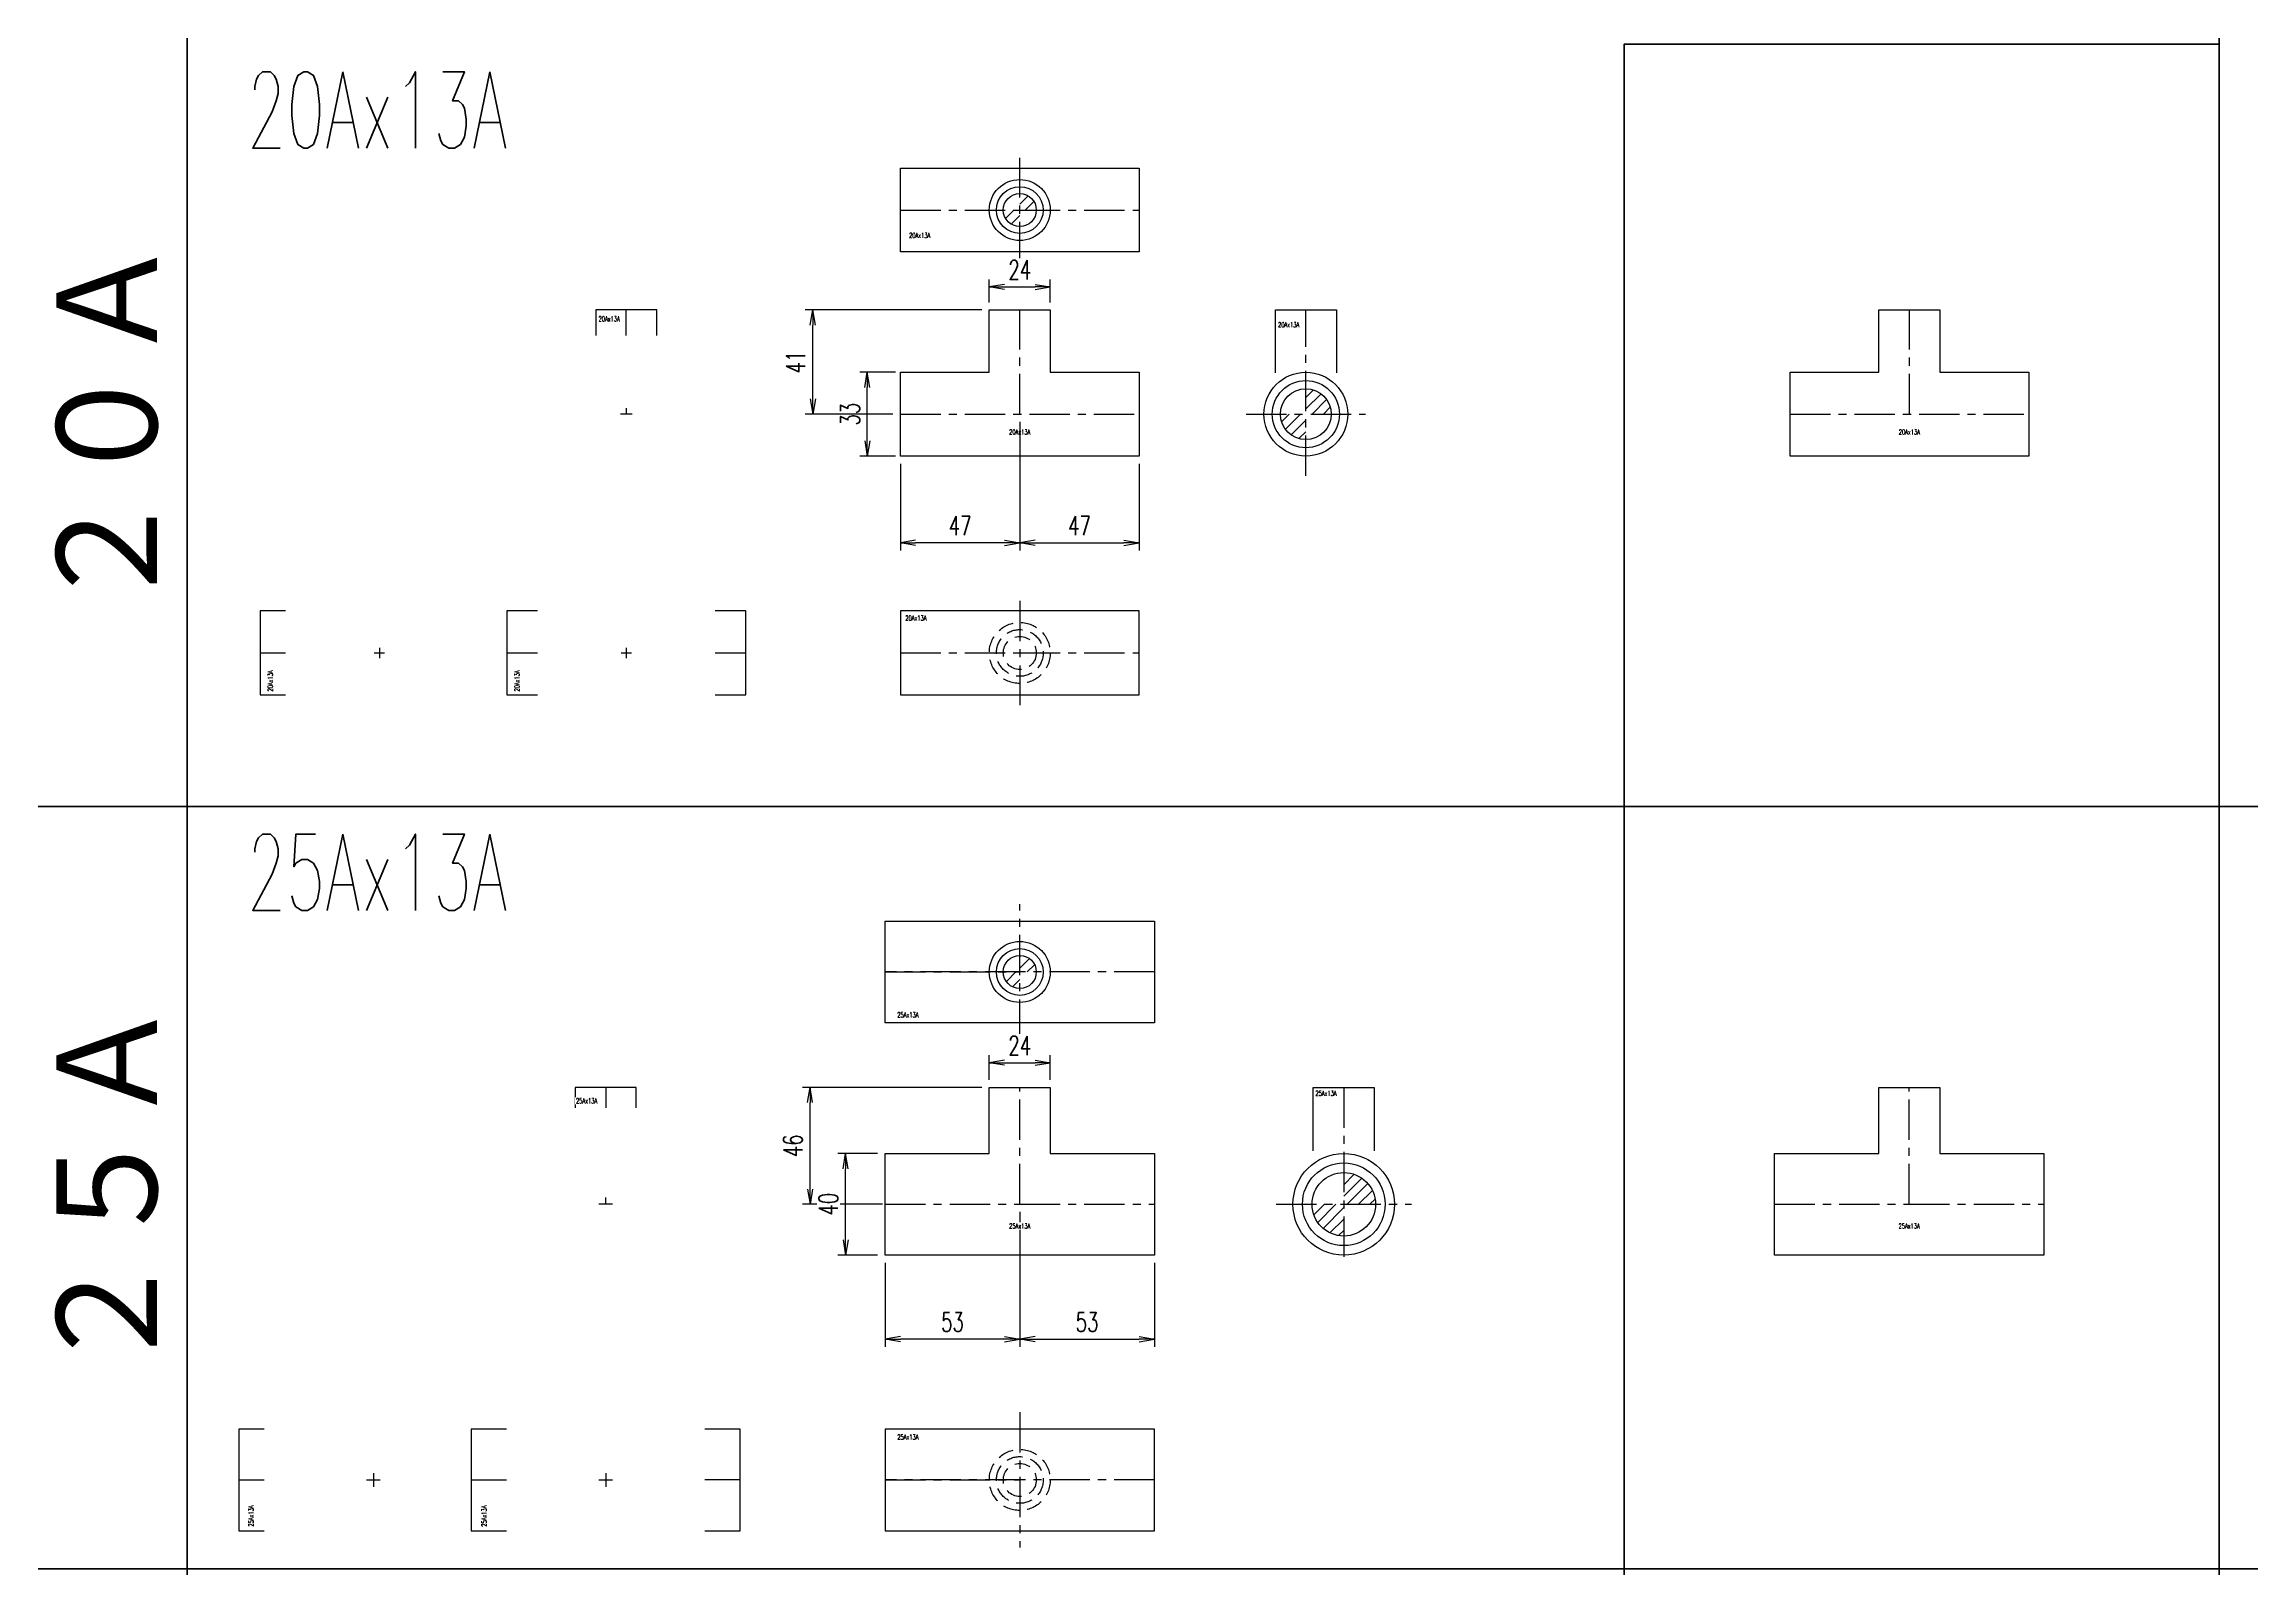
# Model space of a CAD drawing. Header units: millimetres. Extents: x 1711 to 90196, y -23291 to 8516.
# Drawn here: x 24233 to 25102, y 248 to 848 of the extents above; entities that cross this region are included whole.
import ezdxf

# ---------------------------------------------------------------- set-up
doc = ezdxf.new("R2010")
doc.units = ezdxf.units.MM
doc.header["$PDMODE"] = 35
doc.linetypes.add('CENTER', pattern=[50.8, 31.75, -6.35, 6.35, -6.35])
doc.linetypes.add('HIDDEN', pattern=[9.525, 6.35, -3.175])
doc.layers.add('line', color=153, linetype='Continuous', lineweight=50)
for name, color, linetype in [('寸法', 2, 'Continuous'), ('配管-CVP', 4, 'Continuous'), ('＃配管（PVC)', 21, 'Continuous')]:
    doc.layers.add(name, color=color, linetype=linetype)
doc.styles.add('kpk', font='romans.shx', dxfattribs={"width": 0.7, "bigfont": 'extfont2.shx'})
doc.styles.get("Standard").update_dxf_attribs({"font": 'romans.shx', "bigfont": 'extfont.shx'})
doc.dimstyles.new('KPK-3', dxfattribs={"dimscale": 3, "dimtxt": 2.5, "dimasz": 2, "dimexe": 1, "dimexo": 1, "dimgap": 1, "dimtad": 3, "dimdec": 1, "dimdsep": 46, "dimtxsty": 'kpk', "dimblk": 'OPEN', "dimcen": 2.5, "dimclrd": 2, "dimclre": 2, "dimclrt": 4, "dimadec": 1, "dimazin": 2, "dimtfac": 1, "dimtdec": 1, "dimtmove": 0, "dimatfit": 2, "dimldrblk": 'OPEN', "dimfxl": 0, "dimlwd": -1, "dimlwe": -1, "dimarcsym": 0})

# ---------------------------------------------------------------- blocks, each defined once
blk = doc.blocks.new('_Open')
at = {"color": 0, "linetype": 'ByBlock', "lineweight": -2}
for p, q in [((-1, 0.17), (0, 0)), ((-1, -0.17), (0, 0)), ((0, 0), (-1, 0))]:
    blk.add_line(p, q, dxfattribs=at)
blk = doc.blocks.new('*D2785')
at = {"layer": 'Defpoints', "color": 0, "transparency": 16777216}
for p in [(24616.76, 391.03), (24563.76, 371.03), (24563.76, 337.92)]:
    blk.add_point(p, dxfattribs=at)
at = {"layer": '寸法', "color": 2, "transparency": 16777216}
for p, q in [((24616.76, 388.03), (24616.76, 334.92)), ((24563.76, 368.03), (24563.76, 334.92)), ((24610.76, 337.92), (24569.76, 337.92))]:
    blk.add_line(p, q, dxfattribs=at)
at = {"layer": '寸法', "color": 2, "transparency": 16777216, "xscale": 6, "yscale": 6, "zscale": 6, "rotation": 180}
blk.add_blockref('_Open', (24563.76, 337.92), dxfattribs=at)
at = {"layer": '寸法', "color": 2, "transparency": 16777216, "xscale": 6, "yscale": 6, "zscale": 6}
blk.add_blockref('_Open', (24616.76, 337.92), dxfattribs=at)
at = {"layer": '寸法', "color": 4, "transparency": 16777216, "insert": (24590.26, 344.67), "char_height": 7.5, "attachment_point": 5, "style": 'kpk', "bg_fill": 3, "box_fill_scale": 1.1, "bg_fill_color": 256, "bg_fill_true_color": 13158600, "bg_fill_transparency": 0}
blk.add_mtext('53', dxfattribs=at)
blk = doc.blocks.new('*D2786')
at = {"layer": 'Defpoints', "color": 0, "transparency": 16777216}
for p in [(24616.76, 391.03), (24669.76, 371.03), (24669.76, 337.92)]:
    blk.add_point(p, dxfattribs=at)
at = {"layer": '寸法', "color": 2, "transparency": 16777216}
for p, q in [((24616.76, 388.03), (24616.76, 334.92)), ((24669.76, 368.03), (24669.76, 334.92)), ((24622.76, 337.92), (24663.76, 337.92))]:
    blk.add_line(p, q, dxfattribs=at)
at = {"layer": '寸法', "color": 2, "transparency": 16777216, "xscale": 6, "yscale": 6, "zscale": 6, "rotation": 180}
blk.add_blockref('_Open', (24616.76, 337.92), dxfattribs=at)
at = {"layer": '寸法', "color": 2, "transparency": 16777216, "xscale": 6, "yscale": 6, "zscale": 6}
blk.add_blockref('_Open', (24669.76, 337.92), dxfattribs=at)
at = {"layer": '寸法', "color": 4, "transparency": 16777216, "insert": (24643.26, 344.67), "char_height": 7.5, "attachment_point": 5, "style": 'kpk', "bg_fill": 3, "box_fill_scale": 1.1, "bg_fill_color": 256, "bg_fill_true_color": 13158600, "bg_fill_transparency": 0}
blk.add_mtext('53', dxfattribs=at)
blk = doc.blocks.new('*D2787')
at = {"layer": 'Defpoints', "color": 0, "transparency": 16777216}
for p in [(24534.17, 437.03), (24604.76, 437.03), (24565.76, 391.03)]:
    blk.add_point(p, dxfattribs=at)
at = {"layer": '寸法', "color": 2, "transparency": 16777216}
for p, q in [((24601.76, 437.03), (24531.17, 437.03)), ((24534.17, 397.03), (24534.17, 431.03)), ((24562.76, 391.03), (24531.17, 391.03))]:
    blk.add_line(p, q, dxfattribs=at)
at = {"layer": '寸法', "color": 2, "transparency": 16777216, "xscale": 6, "yscale": 6, "zscale": 6}
for p, rotation in [((24534.17, 437.03), 90), ((24534.17, 391.03), 270)]:
    blk.add_blockref('_Open', p, dxfattribs=dict(at, rotation=rotation))
at = {"layer": '寸法', "color": 4, "transparency": 16777216, "insert": (24527.42, 414.03), "char_height": 7.5, "attachment_point": 5, "rotation": 90, "style": 'kpk', "bg_fill": 3, "box_fill_scale": 1.1, "bg_fill_color": 256, "bg_fill_true_color": 13158600, "bg_fill_transparency": 0}
blk.add_mtext('46', dxfattribs=at)
blk = doc.blocks.new('20Ax13A-RT-正面')
at = {"layer": '＃配管（PVC)', "color": 2, "linetype": 'CENTER', "ltscale": 0.5}
for p, q in [((0, 0), (0, 41)), ((-47, 0), (47, 0))]:
    blk.add_line(p, q, dxfattribs=at)
at = {"layer": '＃配管（PVC)', "color": 0, "linetype": 'ByBlock'}
blk.add_lwpolyline([(-47, 16.5), (-12, 16.5), (-12, 41), (12, 41), (12, 16.5), (47, 16.5), (47, -16.5), (-47, -16.5)], close=True, dxfattribs=at)
at = {"layer": 'Defpoints', "color": 6, "linetype": 'ByBlock', "ltscale": 0.5, "insert": (0, -7.04), "char_height": 2, "attachment_point": 5, "style": 'kpk', "bg_fill": 3, "box_fill_scale": 1.2, "bg_fill_color": 256, "bg_fill_transparency": 0}
blk.add_mtext('{\\W0.6;20Ax13A}', dxfattribs=at)
blk = doc.blocks.new('20Ax13A-RT-上面')
at = {"layer": '＃配管（PVC)'}
h = blk.add_hatch(dxfattribs=at)
h.set_pattern_fill('ANSI31', color=252)
h.set_pattern_definition([(45, (-23993.226, -782.291), (-2.24506403, 2.24506403), [])])
h.paths.add_polyline_path([(0, 6.5), (0, 0), (6.5, 0, 0.414214)])
h.paths.add_polyline_path([(0, -6.5), (0, 0), (-6.5, 0, 0.414214)])
at = {"layer": '＃配管（PVC)', "color": 2, "linetype": 'CENTER', "ltscale": 0.5}
blk.add_line((0, -20.5), (0, 20.5), dxfattribs=at)
at = {"layer": '＃配管（PVC)', "color": 0, "linetype": 'ByBlock'}
blk.add_lwpolyline([(-47, -16.5), (-47, 16.5), (47, 16.5), (47, -16.5)], close=True, dxfattribs=at)
at = {"layer": '＃配管（PVC)', "color": 2, "linetype": 'CENTER', "ltscale": 0.5}
blk.add_lwpolyline([(-47, 0), (0, 0), (47, 0)], dxfattribs=at)
at = {"layer": '＃配管（PVC)', "color": 0, "linetype": 'ByBlock'}
for radius in [12, 9.2, 6.5]:
    blk.add_circle((0, 0), radius, dxfattribs=at)
at = {"layer": 'Defpoints', "color": 6, "linetype": 'ByBlock', "ltscale": 0.5, "insert": (-39.39, -10), "char_height": 2, "attachment_point": 5, "style": 'kpk', "bg_fill": 3, "box_fill_scale": 1.2, "bg_fill_color": 256, "bg_fill_transparency": 0}
blk.add_mtext('{\\W0.6;20Ax13A}', dxfattribs=at)
blk = doc.blocks.new('20Ax13A-RT-側面')
at = {"layer": '＃配管（PVC)'}
h = blk.add_hatch(dxfattribs=at)
h.set_pattern_fill('ANSI31', color=252)
h.set_pattern_definition([(45, (-24105.8524, -701.9743), (-2.24506403, 2.24506403), [])])
h.paths.add_polyline_path([(0, 0), (10, 0, 0.414214), (0, 10)])
h.paths.add_polyline_path([(0, 0), (-10, 0, 0.414214), (0, -10)])
at = {"layer": '＃配管（PVC)', "color": 2, "linetype": 'CENTER', "ltscale": 0.5}
blk.add_line((-23.5, 0), (23.5, 0), dxfattribs=at)
at = {"layer": '＃配管（PVC)', "color": 0, "linetype": 'ByBlock'}
blk.add_lwpolyline([(-12, 16.32), (-12, 41), (12, 41), (12, 16.32)], dxfattribs=at)
for radius in [16.5, 13.22, 10]:
    blk.add_circle((0, 0), radius, dxfattribs=at)
at = {"layer": 'Defpoints', "color": 6, "linetype": 'ByBlock', "ltscale": 0.5, "insert": (-6.75, 35.18), "char_height": 2, "attachment_point": 5, "style": 'kpk', "bg_fill": 3, "box_fill_scale": 1.2, "bg_fill_color": 256, "bg_fill_transparency": 0}
blk.add_mtext('{\\W0.6;20Ax13A}', dxfattribs=at)
at = {"layer": '＃配管（PVC)', "color": 2, "linetype": 'CENTER', "ltscale": 0.5}
blk.add_line((0, -24.25), (0, 41), dxfattribs=at)
blk = doc.blocks.new('20Ax13A-RT-下面')
at = {"layer": '＃配管（PVC)', "color": 2, "linetype": 'CENTER', "ltscale": 0.5}
blk.add_line((0, 20.5), (0, -20.5), dxfattribs=at)
at = {"layer": '＃配管（PVC)', "color": 0, "linetype": 'ByBlock'}
blk.add_lwpolyline([(-47, 16.5), (-47, -16.5), (47, -16.5), (47, 16.5)], close=True, dxfattribs=at)
at = {"layer": '＃配管（PVC)', "color": 2, "linetype": 'CENTER', "ltscale": 0.5}
blk.add_lwpolyline([(-47, 0), (0, 0), (47, 0)], dxfattribs=at)
at = {"layer": '＃配管（PVC)', "color": 252, "linetype": 'HIDDEN'}
for radius in [12, 9.2, 6.5]:
    blk.add_circle((0, 0), radius, dxfattribs=at)
at = {"layer": 'Defpoints', "color": 6, "linetype": 'ByBlock', "ltscale": 0.5, "insert": (-40.87, 13.73), "char_height": 2, "attachment_point": 5, "style": 'kpk', "bg_fill": 3, "box_fill_scale": 1.2, "bg_fill_color": 256, "bg_fill_transparency": 0}
blk.add_mtext('{\\W0.6;20Ax13A}', dxfattribs=at)
blk = doc.blocks.new('*U1281')
at = {"layer": '＃配管（PVC)', "color": 2, "linetype": 'CENTER'}
for p, q in [((0, 2.35), (0, 0)), ((2.35, 0), (-2.35, 0))]:
    blk.add_line(p, q, dxfattribs=at)
at = {"layer": '＃配管（PVC)', "color": 0, "linetype": 'ByBlock'}
blk.add_lwpolyline([(12, 31), (12, 41), (-12, 41), (-12, 31)], dxfattribs=at)
at = {"layer": 'Defpoints', "color": 6, "linetype": 'ByBlock', "ltscale": 0.5, "insert": (-6.74, 37.5), "char_height": 2, "attachment_point": 5, "style": 'kpk', "bg_fill": 3, "box_fill_scale": 1.2, "bg_fill_color": 256, "bg_fill_transparency": 0}
blk.add_mtext('{\\W0.6;20Ax13A}', dxfattribs=at)
at = {"layer": '＃配管（PVC)', "color": 2, "linetype": 'CENTER'}
blk.add_line((0, 31), (0, 41), dxfattribs=at)
blk = doc.blocks.new('*U1283')
at = {"layer": '＃配管（PVC)', "color": 2, "linetype": 'CENTER'}
for p, q in [((-2.05, 0), (2.05, 0)), ((0, 2.05), (0, -2.05))]:
    blk.add_line(p, q, dxfattribs=at)
at = {"layer": '＃配管（PVC)', "color": 0, "linetype": 'ByBlock'}
for points in [[(-35, 16.5), (-47, 16.5), (-47, -16.5), (-35, -16.5)], [(35, -16.5), (47, -16.5), (47, 16.5), (35, 16.5)]]:
    blk.add_lwpolyline(points, dxfattribs=at)
at = {"layer": '＃配管（PVC)', "color": 2, "linetype": 'CENTER'}
for points in [[(-47, 0), (-35, 0)], [(35, 0), (47, 0)]]:
    blk.add_lwpolyline(points, dxfattribs=at)
at = {"layer": 'Defpoints', "color": 6, "linetype": 'ByBlock', "ltscale": 0.5, "insert": (-43.05, -11.01), "char_height": 2, "attachment_point": 5, "rotation": 90, "style": 'kpk', "bg_fill": 3, "box_fill_scale": 1.2, "bg_fill_color": 256, "bg_fill_transparency": 0}
blk.add_mtext('{\\W0.6;20Ax13A}', dxfattribs=at)
blk = doc.blocks.new('*U1282')
at = {"layer": '＃配管（PVC)', "color": 2, "linetype": 'CENTER'}
for p, q in [((-2.05, 0), (2.05, 0)), ((0, 2.05), (0, -2.05))]:
    blk.add_line(p, q, dxfattribs=at)
at = {"layer": '＃配管（PVC)', "color": 0, "linetype": 'ByBlock'}
blk.add_lwpolyline([(-37, 16.5), (-47, 16.5), (-47, -16.5), (-37, -16.5)], dxfattribs=at)
at = {"layer": '＃配管（PVC)', "color": 2, "linetype": 'CENTER'}
blk.add_lwpolyline([(-47, 0), (-37, 0)], dxfattribs=at)
at = {"layer": 'Defpoints', "color": 6, "linetype": 'ByBlock', "ltscale": 0.5, "insert": (-43, -11.02), "char_height": 2, "attachment_point": 5, "rotation": 90, "style": 'kpk', "bg_fill": 3, "box_fill_scale": 1.2, "bg_fill_color": 256, "bg_fill_transparency": 0}
blk.add_mtext('{\\W0.6;20Ax13A}', dxfattribs=at)
blk = doc.blocks.new('25Ax13A-RT-正面')
at = {"layer": '＃配管（PVC)', "color": 2, "linetype": 'CENTER', "ltscale": 0.5}
blk.add_line((0, 0), (53, 0), dxfattribs=at)
at = {"layer": '＃配管（PVC)', "color": 0, "linetype": 'ByBlock'}
blk.add_lwpolyline([(-53, 20), (-12, 20), (-12, 46), (12, 46), (12, 20), (53, 20), (53, -20), (-53, -20)], close=True, dxfattribs=at)
at = {"layer": '＃配管（PVC)', "color": 2, "linetype": 'CENTER', "ltscale": 0.5}
blk.add_lwpolyline([(-53, 0), (0, 0), (0, 46)], dxfattribs=at)
at = {"layer": 'Defpoints', "color": 6, "linetype": 'ByBlock', "ltscale": 0.5, "insert": (0, -8.55), "char_height": 2, "attachment_point": 5, "style": 'kpk', "bg_fill": 3, "box_fill_scale": 1.2, "bg_fill_color": 256, "bg_fill_transparency": 0}
blk.add_mtext('{\\W0.6;25Ax13A}', dxfattribs=at)
blk = doc.blocks.new('20Ax13A-RT')
at = {"color": 0}
blk.add_blockref('20Ax13A-RT-正面', (0, 0), dxfattribs=at)
blk = doc.blocks.new('25Ax13A-RT')
at = {"color": 0}
blk.add_blockref('25Ax13A-RT-正面', (0, 0), dxfattribs=at)
blk = doc.blocks.new('25Ax13A-RT-側面')
at = {"layer": '＃配管（PVC)'}
h = blk.add_hatch(dxfattribs=at)
h.set_pattern_fill('ANSI31', color=252)
h.set_pattern_definition([(45, (-24125.6822, -391.0262), (-2.24506403, 2.24506403), [])])
h.paths.add_polyline_path([(12.5, 0, 0.414214), (0, 12.5), (0, 0)])
h.paths.add_polyline_path([(0, -12.5), (0, 0), (-12.5, 0, 0.414214)])
at = {"layer": '＃配管（PVC)', "color": 2, "linetype": 'CENTER', "ltscale": 0.5}
blk.add_line((-26.65, 0), (26.65, 0), dxfattribs=at)
at = {"layer": '＃配管（PVC)', "color": 0, "linetype": 'ByBlock'}
blk.add_lwpolyline([(-12, 21), (-12, 46), (12, 46), (12, 21)], dxfattribs=at)
for radius in [20, 16.27, 12.5]:
    blk.add_circle((0, 0), radius, dxfattribs=at)
at = {"layer": 'Defpoints', "color": 6, "linetype": 'ByBlock', "ltscale": 0.5, "insert": (-6.97, 43.71), "char_height": 2, "attachment_point": 5, "style": 'kpk', "bg_fill": 3, "box_fill_scale": 1.2, "bg_fill_color": 256, "bg_fill_transparency": 0}
blk.add_mtext('{\\W0.6;25Ax13A}', dxfattribs=at)
at = {"layer": '＃配管（PVC)', "color": 2, "linetype": 'CENTER', "ltscale": 0.5}
blk.add_line((0, 46), (0, -23.46), dxfattribs=at)
blk = doc.blocks.new('25Ax13A-RT-上面')
at = {"layer": '＃配管（PVC)'}
h = blk.add_hatch(dxfattribs=at)
h.set_pattern_fill('ANSI31', color=252)
h.set_pattern_definition([(45, (-23993.226, -485.7445), (-2.24506403, 2.24506403), [])])
h.paths.add_polyline_path([(6.5, 0, 0.414214), (0, 6.5), (0, 0)])
h.paths.add_polyline_path([(-6.5, 0, 0.414214), (0, -6.5), (0, 0)])
at = {"layer": '＃配管（PVC)', "color": 2, "linetype": 'CENTER', "ltscale": 0.5}
blk.add_line((0, -26.65), (0, 26.65), dxfattribs=at)
at = {"layer": '＃配管（PVC)', "color": 0, "linetype": 'ByBlock'}
blk.add_lwpolyline([(-53, -20), (-53, 20), (53, 20), (53, -20)], close=True, dxfattribs=at)
at = {"layer": '＃配管（PVC)', "color": 2, "linetype": 'CENTER', "ltscale": 0.5}
blk.add_lwpolyline([(53, 0), (-53, 0), (0, 0)], dxfattribs=at)
at = {"layer": '＃配管（PVC)', "color": 0, "linetype": 'ByBlock'}
for radius in [12, 9.2, 6.5]:
    blk.add_circle((0, 0), radius, dxfattribs=at)
at = {"layer": 'Defpoints', "color": 6, "linetype": 'ByBlock', "ltscale": 0.5, "insert": (-44.05, -16.88), "char_height": 2, "attachment_point": 5, "style": 'kpk', "bg_fill": 3, "box_fill_scale": 1.2, "bg_fill_color": 256, "bg_fill_transparency": 0}
blk.add_mtext('{\\W0.6;25Ax13A}', dxfattribs=at)
blk = doc.blocks.new('25Ax13A-RT-下面')
at = {"layer": '＃配管（PVC)', "color": 2, "linetype": 'CENTER', "ltscale": 0.5}
blk.add_line((0, 26.65), (0, -26.65), dxfattribs=at)
at = {"layer": '＃配管（PVC)', "color": 0, "linetype": 'ByBlock'}
blk.add_lwpolyline([(-53, 20), (-53, -20), (53, -20), (53, 20)], close=True, dxfattribs=at)
at = {"layer": '＃配管（PVC)', "color": 2, "linetype": 'CENTER', "ltscale": 0.5}
blk.add_lwpolyline([(53, 0), (-53, 0), (0, 0)], dxfattribs=at)
at = {"layer": '＃配管（PVC)', "color": 252, "linetype": 'HIDDEN'}
for radius in [12, 9.2, 6.5]:
    blk.add_circle((0, 0), radius, dxfattribs=at)
at = {"layer": 'Defpoints', "color": 6, "linetype": 'ByBlock', "ltscale": 0.5, "insert": (-44.05, 16.88), "char_height": 2, "attachment_point": 5, "style": 'kpk', "bg_fill": 3, "box_fill_scale": 1.2, "bg_fill_color": 256, "bg_fill_transparency": 0}
blk.add_mtext('{\\W0.6;25Ax13A}', dxfattribs=at)
blk = doc.blocks.new('*U1284')
at = {"layer": '＃配管（PVC)', "color": 2, "linetype": 'CENTER'}
for p, q in [((2.67, 0), (-2.66, 0)), ((0, 0), (0, 2.67))]:
    blk.add_line(p, q, dxfattribs=at)
at = {"layer": '＃配管（PVC)', "color": 0, "linetype": 'ByBlock'}
blk.add_lwpolyline([(12, 38), (12, 46), (-12, 46), (-12, 38)], dxfattribs=at)
at = {"layer": 'Defpoints', "color": 6, "linetype": 'ByBlock', "ltscale": 0.5, "insert": (-7.5, 40.71), "char_height": 2, "attachment_point": 5, "style": 'kpk', "bg_fill": 3, "box_fill_scale": 1.2, "bg_fill_color": 256, "bg_fill_transparency": 0}
blk.add_mtext('{\\W0.6;25Ax13A}', dxfattribs=at)
at = {"layer": '＃配管（PVC)', "color": 2, "linetype": 'CENTER'}
blk.add_line((0, 46), (0, 38), dxfattribs=at)
blk = doc.blocks.new('*U1285')
at = {"layer": '＃配管（PVC)', "color": 2, "linetype": 'CENTER'}
for p, q in [((-2.67, 0), (2.66, 0)), ((0, 2.66), (0, -2.67))]:
    blk.add_line(p, q, dxfattribs=at)
at = {"layer": '＃配管（PVC)', "color": 0, "linetype": 'ByBlock'}
for points in [[(-39, 20), (-53, 20), (-53, -20), (-39, -20)], [(39, -20), (53, -20), (53, 20), (39, 20)]]:
    blk.add_lwpolyline(points, dxfattribs=at)
at = {"layer": '＃配管（PVC)', "color": 2, "linetype": 'CENTER'}
for points in [[(-53, 0), (-39, 0)], [(53, 0), (39, 0)]]:
    blk.add_lwpolyline(points, dxfattribs=at)
at = {"layer": 'Defpoints', "color": 6, "linetype": 'ByBlock', "ltscale": 0.5, "insert": (-47.87, -14.24), "char_height": 2, "attachment_point": 5, "rotation": 90, "style": 'kpk', "bg_fill": 3, "box_fill_scale": 1.2, "bg_fill_color": 256, "bg_fill_transparency": 0}
blk.add_mtext('{\\W0.6;25Ax13A}', dxfattribs=at)
blk = doc.blocks.new('*U1286')
at = {"layer": '＃配管（PVC)', "color": 2, "linetype": 'CENTER'}
for p, q in [((-2.67, 0), (2.66, 0)), ((0, 2.66), (0, -2.67))]:
    blk.add_line(p, q, dxfattribs=at)
at = {"layer": '＃配管（PVC)', "color": 0, "linetype": 'ByBlock'}
blk.add_lwpolyline([(-43, 20), (-53, 20), (-53, -20), (-43, -20)], dxfattribs=at)
at = {"layer": '＃配管（PVC)', "color": 2, "linetype": 'CENTER'}
blk.add_lwpolyline([(-53, 0), (-43, 0)], dxfattribs=at)
at = {"layer": 'Defpoints', "color": 6, "linetype": 'ByBlock', "ltscale": 0.5, "insert": (-48.21, -14.18), "char_height": 2, "attachment_point": 5, "rotation": 90, "style": 'kpk', "bg_fill": 3, "box_fill_scale": 1.2, "bg_fill_color": 256, "bg_fill_transparency": 0}
blk.add_mtext('{\\W0.6;25Ax13A}', dxfattribs=at)
blk = doc.blocks.new('A$C6aa1e4fd')
at = {"layer": 'line'}
for p, q in [((2671.72, 0), (2671.72, -8135.92)), ((3471.72, -100), (3471.72, -8135.92)), ((60, -1060), (17081.22, -1060)), ((60, -1360), (17081.22, -1360))]:
    blk.add_line(p, q, dxfattribs=at)
for points in [[(3471.72, -760), (3237.52, -760), (3237.52, -1060), (3471.72, -1060)], [(3471.72, -1060), (3237.52, -1060), (3237.52, -1360), (3471.72, -1360)], [(3471.72, -1360), (3237.52, -1360), (3237.52, -1710), (3471.72, -1710)]]:
    blk.add_lwpolyline(points, close=True, dxfattribs=at)
at = {"layer": 'line', "char_height": 30, "attachment_point": 4}
for s, insert in [('{\\W0.6;20Ax13A}', (2695.27, -785.88)), ('{\\W0.6;25Ax13A}', (2695.27, -1085.88))]:
    blk.add_mtext(s, dxfattribs=dict(at, insert=insert))
at = {"layer": 'line', "char_height": 45, "attachment_point": 5, "rotation": 90}
for s, insert in [('２０Ａ', (2641.72, -910)), ('２５Ａ', (2641.72, -1210))]:
    blk.add_mtext(s, dxfattribs=dict(at, insert=insert))
blk = doc.blocks.new('*D2410')
at = {"layer": 'Defpoints', "color": 0, "linetype": 'ByBlock', "transparency": 16777216}
for p in [(24556.73, 718.47), (24570.76, 718.47), (24570.76, 685.47)]:
    blk.add_point(p, dxfattribs=at)
at = {"layer": '寸法', "color": 2, "transparency": 16777216}
for p, q in [((24567.76, 718.47), (24553.73, 718.47)), ((24556.73, 691.47), (24556.73, 712.47)), ((24567.76, 685.47), (24553.73, 685.47))]:
    blk.add_line(p, q, dxfattribs=at)
at = {"layer": '寸法', "color": 2, "linetype": 'ByBlock', "transparency": 16777216, "xscale": 6, "yscale": 6, "zscale": 6}
for p, rotation in [((24556.73, 718.47), 90), ((24556.73, 685.47), 270)]:
    blk.add_blockref('_Open', p, dxfattribs=dict(at, rotation=rotation))
at = {"layer": '寸法', "color": 4, "linetype": 'ByBlock', "transparency": 16777216, "insert": (24549.98, 701.97), "char_height": 7.5, "attachment_point": 5, "rotation": 90, "style": 'kpk', "bg_fill": 3, "box_fill_scale": 1.1, "bg_fill_color": 256, "bg_fill_true_color": 13158600, "bg_fill_transparency": 0}
blk.add_mtext('33', dxfattribs=at)
blk = doc.blocks.new('*D2411')
at = {"layer": 'Defpoints', "color": 0, "linetype": 'ByBlock', "transparency": 16777216}
for p in [(24628.76, 752.02), (24604.76, 742.97), (24628.76, 742.97)]:
    blk.add_point(p, dxfattribs=at)
at = {"layer": '寸法', "color": 2, "transparency": 16777216}
for p, q in [((24604.76, 745.97), (24604.76, 755.02)), ((24610.76, 752.02), (24622.76, 752.02)), ((24628.76, 745.97), (24628.76, 755.02))]:
    blk.add_line(p, q, dxfattribs=at)
at = {"layer": '寸法', "color": 2, "linetype": 'ByBlock', "transparency": 16777216, "xscale": 6, "yscale": 6, "zscale": 6, "rotation": 180}
blk.add_blockref('_Open', (24604.76, 752.02), dxfattribs=at)
at = {"layer": '寸法', "color": 2, "linetype": 'ByBlock', "transparency": 16777216, "xscale": 6, "yscale": 6, "zscale": 6}
blk.add_blockref('_Open', (24628.76, 752.02), dxfattribs=at)
at = {"layer": '寸法', "color": 4, "linetype": 'ByBlock', "transparency": 16777216, "insert": (24616.76, 758.77), "char_height": 7.5, "attachment_point": 5, "style": 'kpk', "bg_fill": 3, "box_fill_scale": 1.1, "bg_fill_color": 256, "bg_fill_true_color": 13158600, "bg_fill_transparency": 0}
blk.add_mtext('24', dxfattribs=at)
blk = doc.blocks.new('*D3165')
at = {"layer": 'Defpoints', "color": 0, "linetype": 'ByBlock', "transparency": 16777216}
for p in [(24535.29, 742.97), (24604.76, 742.97), (24569.76, 701.97)]:
    blk.add_point(p, dxfattribs=at)
at = {"layer": '寸法', "color": 2, "transparency": 16777216}
for p, q in [((24601.76, 742.97), (24532.29, 742.97)), ((24535.29, 707.97), (24535.29, 736.97)), ((24566.76, 701.97), (24532.29, 701.97))]:
    blk.add_line(p, q, dxfattribs=at)
at = {"layer": '寸法', "color": 2, "linetype": 'ByBlock', "transparency": 16777216, "xscale": 6, "yscale": 6, "zscale": 6}
for p, rotation in [((24535.29, 742.97), 90), ((24535.29, 701.97), 270)]:
    blk.add_blockref('_Open', p, dxfattribs=dict(at, rotation=rotation))
at = {"layer": '寸法', "color": 4, "linetype": 'ByBlock', "transparency": 16777216, "insert": (24528.54, 722.47), "char_height": 7.5, "attachment_point": 5, "rotation": 90, "style": 'kpk', "bg_fill": 3, "box_fill_scale": 1.1, "bg_fill_color": 256, "bg_fill_true_color": 13158600, "bg_fill_transparency": 0}
blk.add_mtext('41', dxfattribs=at)
blk = doc.blocks.new('*D3166')
at = {"layer": 'Defpoints', "color": 0, "linetype": 'ByBlock', "transparency": 16777216}
for p in [(24616.76, 701.97), (24569.76, 685.47), (24569.76, 651.31)]:
    blk.add_point(p, dxfattribs=at)
at = {"layer": '寸法', "color": 2, "transparency": 16777216}
for p, q in [((24616.76, 698.97), (24616.76, 648.31)), ((24569.76, 682.47), (24569.76, 648.31)), ((24610.76, 651.31), (24575.76, 651.31))]:
    blk.add_line(p, q, dxfattribs=at)
at = {"layer": '寸法', "color": 2, "linetype": 'ByBlock', "transparency": 16777216, "xscale": 6, "yscale": 6, "zscale": 6, "rotation": 180}
blk.add_blockref('_Open', (24569.76, 651.31), dxfattribs=at)
at = {"layer": '寸法', "color": 2, "linetype": 'ByBlock', "transparency": 16777216, "xscale": 6, "yscale": 6, "zscale": 6}
blk.add_blockref('_Open', (24616.76, 651.31), dxfattribs=at)
at = {"layer": '寸法', "color": 4, "linetype": 'ByBlock', "transparency": 16777216, "insert": (24593.26, 658.06), "char_height": 7.5, "attachment_point": 5, "style": 'kpk', "bg_fill": 3, "box_fill_scale": 1.1, "bg_fill_color": 256, "bg_fill_true_color": 13158600, "bg_fill_transparency": 0}
blk.add_mtext('47', dxfattribs=at)
blk = doc.blocks.new('*D3167')
at = {"layer": 'Defpoints', "color": 0, "linetype": 'ByBlock', "transparency": 16777216}
for p in [(24616.76, 701.97), (24663.76, 685.47), (24663.76, 651.31)]:
    blk.add_point(p, dxfattribs=at)
at = {"layer": '寸法', "color": 2, "transparency": 16777216}
for p, q in [((24616.76, 698.97), (24616.76, 648.31)), ((24663.76, 682.47), (24663.76, 648.31)), ((24622.76, 651.31), (24657.76, 651.31))]:
    blk.add_line(p, q, dxfattribs=at)
at = {"layer": '寸法', "color": 2, "linetype": 'ByBlock', "transparency": 16777216, "xscale": 6, "yscale": 6, "zscale": 6, "rotation": 180}
blk.add_blockref('_Open', (24616.76, 651.31), dxfattribs=at)
at = {"layer": '寸法', "color": 2, "linetype": 'ByBlock', "transparency": 16777216, "xscale": 6, "yscale": 6, "zscale": 6}
blk.add_blockref('_Open', (24663.76, 651.31), dxfattribs=at)
at = {"layer": '寸法', "color": 4, "linetype": 'ByBlock', "transparency": 16777216, "insert": (24640.26, 658.06), "char_height": 7.5, "attachment_point": 5, "style": 'kpk', "bg_fill": 3, "box_fill_scale": 1.1, "bg_fill_color": 256, "bg_fill_true_color": 13158600, "bg_fill_transparency": 0}
blk.add_mtext('47', dxfattribs=at)
blk = doc.blocks.new('*D3217')
at = {"layer": 'Defpoints', "color": 0, "linetype": 'ByBlock', "transparency": 16777216}
for p in [(24548.18, 411.03), (24563.76, 411.03), (24563.76, 371.03)]:
    blk.add_point(p, dxfattribs=at)
at = {"layer": '寸法', "color": 2, "transparency": 16777216}
for p, q in [((24560.76, 411.03), (24545.18, 411.03)), ((24548.18, 377.03), (24548.18, 405.03)), ((24560.76, 371.03), (24545.18, 371.03))]:
    blk.add_line(p, q, dxfattribs=at)
at = {"layer": '寸法', "color": 2, "linetype": 'ByBlock', "transparency": 16777216, "xscale": 6, "yscale": 6, "zscale": 6}
for p, rotation in [((24548.18, 411.03), 90), ((24548.18, 371.03), 270)]:
    blk.add_blockref('_Open', p, dxfattribs=dict(at, rotation=rotation))
at = {"layer": '寸法', "color": 4, "linetype": 'ByBlock', "transparency": 16777216, "insert": (24541.43, 391.03), "char_height": 7.5, "attachment_point": 5, "rotation": 90, "style": 'kpk', "bg_fill": 3, "box_fill_scale": 1.1, "bg_fill_color": 256, "bg_fill_true_color": 13158600, "bg_fill_transparency": 0}
blk.add_mtext('40', dxfattribs=at)
blk = doc.blocks.new('*D3218')
at = {"layer": 'Defpoints', "color": 0, "linetype": 'ByBlock', "transparency": 16777216}
for p in [(24628.76, 446.75), (24604.76, 437.03), (24628.76, 437.03)]:
    blk.add_point(p, dxfattribs=at)
at = {"layer": '寸法', "color": 2, "transparency": 16777216}
for p, q in [((24604.76, 440.03), (24604.76, 449.75)), ((24610.76, 446.75), (24622.76, 446.75)), ((24628.76, 440.03), (24628.76, 449.75))]:
    blk.add_line(p, q, dxfattribs=at)
at = {"layer": '寸法', "color": 2, "linetype": 'ByBlock', "transparency": 16777216, "xscale": 6, "yscale": 6, "zscale": 6, "rotation": 180}
blk.add_blockref('_Open', (24604.76, 446.75), dxfattribs=at)
at = {"layer": '寸法', "color": 2, "linetype": 'ByBlock', "transparency": 16777216, "xscale": 6, "yscale": 6, "zscale": 6}
blk.add_blockref('_Open', (24628.76, 446.75), dxfattribs=at)
at = {"layer": '寸法', "color": 4, "linetype": 'ByBlock', "transparency": 16777216, "insert": (24616.76, 453.5), "char_height": 7.5, "attachment_point": 5, "style": 'kpk', "bg_fill": 3, "box_fill_scale": 1.1, "bg_fill_color": 256, "bg_fill_true_color": 13158600, "bg_fill_transparency": 0}
blk.add_mtext('24', dxfattribs=at)

msp = doc.modelspace()

# ---------------------------------------------------------------- block references
at = {"layer": '配管-CVP'}
for name, p in [('20Ax13A-RT-上面', (24616.7551, 782.2909)), ('*U1281', (24461.8428, 701.9743)), ('20Ax13A-RT-正面', (24616.7551, 701.9743)), ('20Ax13A-RT-側面', (24729.3814, 701.9743)), ('20Ax13A-RT', (24967.02, 701.9743)), ('20Ax13A-RT-下面', (24616.7551, 608.0043)), ('*U1282', (24364.6422, 608.0043)), ('*U1283', (24461.8428, 608.0043)), ('25Ax13A-RT-上面', (24616.7551, 482.449)), ('*U1284', (24453.7127, 391.0262)), ('25Ax13A-RT-側面', (24744.3146, 391.0262)), ('25Ax13A-RT', (24966.9199, 391.0262)), ('25Ax13A-RT-下面', (24616.7551, 282.5492)), ('*U1286', (24362.2586, 282.5492)), ('*U1285', (24453.7127, 282.5492))]:
    msp.add_blockref(name, p, dxfattribs=at)

# ---------------------------------------------------------------- dimensions: what is measured, and where the dimension line sits
at = {"layer": '寸法'}
dim = msp.add_linear_dim(base=(24563.7551, 337.9205), p1=(24616.7551, 391.0262), p2=(24563.7551, 371.0262), dimstyle='KPK-3', dxfattribs=at)
dim.commit()
dim.dimension.update_dxf_attribs({"geometry": '*D2785', "text_midpoint": (24590.2551, 344.6705)})

# ---------------------------------------------------------------- next in the draw order: dimensions: what is measured, and where the dimension line sits
dim = msp.add_linear_dim(base=(24534.1727, 437.0262), p1=(24565.7551, 391.0262), p2=(24604.7551, 437.0262), angle=90, dimstyle='KPK-3', dxfattribs=at)
dim.commit()
dim.dimension.update_dxf_attribs({"geometry": '*D2787', "text_midpoint": (24527.4227, 414.0262)})
dim = msp.add_linear_dim(base=(24669.7551, 337.9205), p1=(24616.7551, 391.0262), p2=(24669.7551, 371.0262), dimstyle='KPK-3', dxfattribs=at)
dim.commit()
dim.dimension.update_dxf_attribs({"geometry": '*D2786', "text_midpoint": (24643.2551, 344.6705)})

# ---------------------------------------------------------------- next in the draw order: block references
at = {"layer": '配管-CVP'}
msp.add_blockref('25Ax13A-RT-正面', (24616.7551, 391.0262), dxfattribs=at)

# ---------------------------------------------------------------- next in the draw order: block references
at = {"layer": 'line', "linetype": 'ByBlock'}
msp.add_blockref('A$C6aa1e4fd', (21617.1739, 1607.5677), dxfattribs=at)

# ---------------------------------------------------------------- next in the draw order: dimensions: what is measured, and where the dimension line sits
at = {"layer": '寸法', "linetype": 'ByBlock'}
for base, p1, p2, picture, middle in [((24628.7551, 752.0155), (24604.7551, 742.9743), (24628.7551, 742.9743), '*D2411', (24616.7551, 758.7655)), ((24628.7551, 446.7495), (24604.7551, 437.0262), (24628.7551, 437.0262), '*D3218', (24616.7551, 453.4995))]:
    dim = msp.add_linear_dim(base=base, p1=p1, p2=p2, dimstyle='KPK-3', dxfattribs=at)
    dim.commit()
    dim.dimension.update_dxf_attribs({"geometry": picture, "text_midpoint": middle})
for base, p1, p2, picture, middle in [((24556.7259, 718.4743), (24570.7551, 685.4743), (24570.7551, 718.4743), '*D2410', (24549.9759, 701.9743)), ((24548.1776, 411.0262), (24563.7551, 371.0262), (24563.7551, 411.0262), '*D3217', (24541.4276, 391.0262))]:
    dim = msp.add_linear_dim(base=base, p1=p1, p2=p2, angle=90, dimstyle='KPK-3', dxfattribs=at)
    dim.commit()
    dim.dimension.update_dxf_attribs({"geometry": picture, "text_midpoint": middle})

# ---------------------------------------------------------------- next in the draw order: dimensions: what is measured, and where the dimension line sits
dim = msp.add_linear_dim(base=(24535.2934, 742.9743), p1=(24569.7551, 701.9743), p2=(24604.7551, 742.9743), angle=90, dimstyle='KPK-3', dxfattribs=at)
dim.commit()
dim.dimension.update_dxf_attribs({"geometry": '*D3165', "text_midpoint": (24528.5434, 722.4743)})

# ---------------------------------------------------------------- next in the draw order: dimensions: what is measured, and where the dimension line sits
dim = msp.add_linear_dim(base=(24569.7551, 651.3086), p1=(24616.7551, 701.9743), p2=(24569.7551, 685.4743), dimstyle='KPK-3', dxfattribs=at)
dim.commit()
dim.dimension.update_dxf_attribs({"geometry": '*D3166', "text_midpoint": (24593.2551, 658.0586)})

# ---------------------------------------------------------------- next in the draw order: dimensions: what is measured, and where the dimension line sits
dim = msp.add_linear_dim(base=(24663.7551, 651.3086), p1=(24616.7551, 701.9743), p2=(24663.7551, 685.4743), dimstyle='KPK-3', dxfattribs=at)
dim.commit()
dim.dimension.update_dxf_attribs({"geometry": '*D3167', "text_midpoint": (24640.2551, 658.0586)})

doc.saveas('drawing.dxf')
